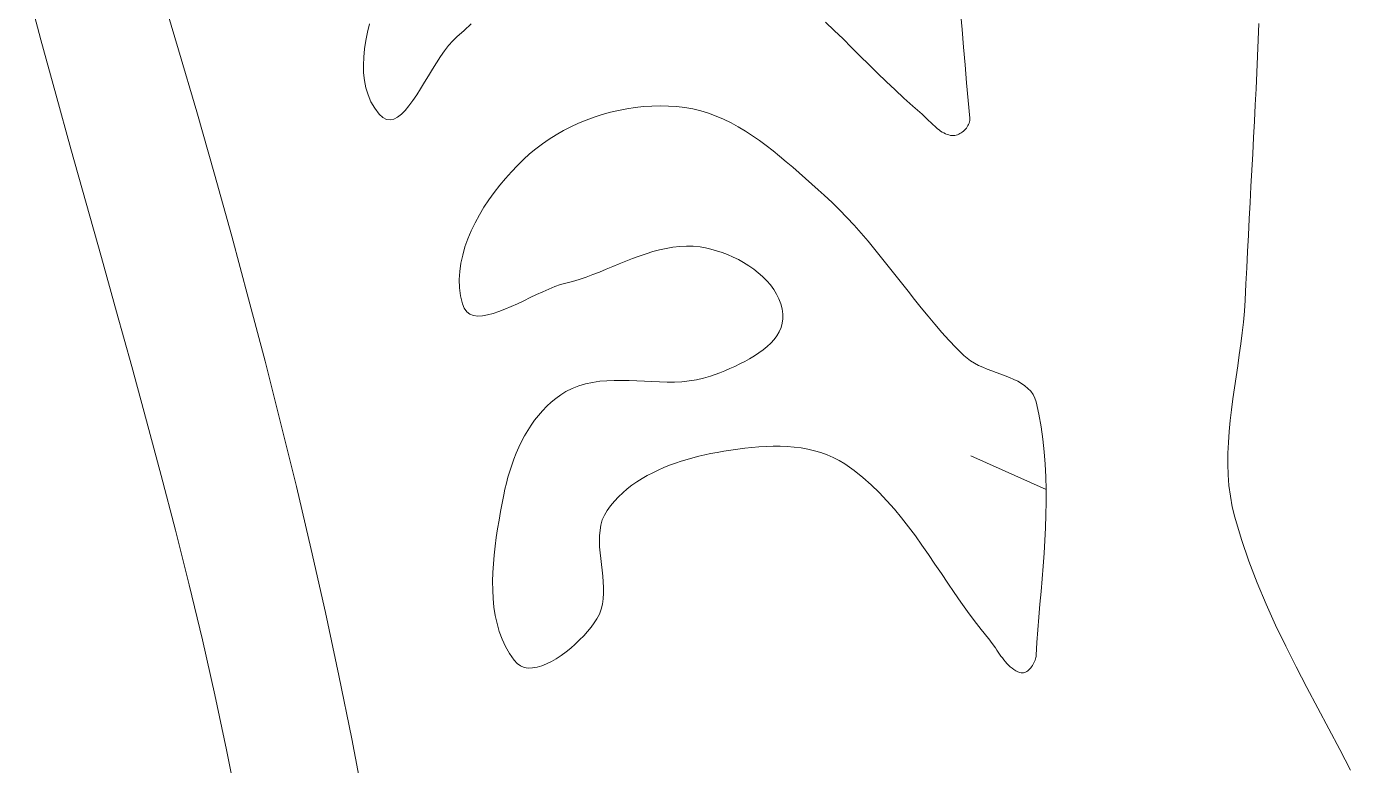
# Model space of a CAD drawing. Header units: inches. Extents: x -12 to 23, y -13.2 to 21.7.
# Drawn here: x 17.17 to 19.335, y 11.159 to 12.368 of the extents above; entities that cross this region are included whole.
import ezdxf

# ---------------------------------------------------------------- set-up
doc = ezdxf.new("R2010")
doc.units = ezdxf.units.IN
doc.header["$MEASUREMENT"] = 0
doc.layers.get('0').update_dxf_attribs({"lineweight": 0})

msp = doc.modelspace()

# ---------------------------------------------------------------- linework, layer by layer
at = {"color": 7, "linetype": 'Continuous', "lineweight": 0}
for p, q in [((18.1656, 12.2355), (18.152, 12.2334)), ((18.1793, 12.237), (18.1656, 12.2355)), ((18.1929, 12.2379), (18.1793, 12.237)), ((18.2064, 12.2382), (18.1929, 12.2379)), ((18.2199, 12.2379), (18.2064, 12.2382)), ((18.2333, 12.237), (18.2199, 12.2379)), ((18.2465, 12.2355), (18.2333, 12.237)), ((18.2597, 12.2332), (18.2465, 12.2355)), ((18.0855, 12.215), (18.0728, 12.2097)), ((18.0985, 12.2197), (18.0855, 12.215)), ((18.1117, 12.224), (18.0985, 12.2197)), ((18.125, 12.2277), (18.1117, 12.224)), ((18.1385, 12.2308), (18.125, 12.2277)), ((18.152, 12.2334), (18.1385, 12.2308)), ((18.2727, 12.23), (18.2597, 12.2332)), ((18.2854, 12.2261), (18.2727, 12.23)), ((18.2979, 12.2215), (18.2854, 12.2261)), ((18.3102, 12.2162), (18.2979, 12.2215)), ((18.3223, 12.2102), (18.3102, 12.2162)), ((18.0362, 12.1909), (18.0248, 12.1837)), ((18.0481, 12.1977), (18.0362, 12.1909)), ((18.0603, 12.2039), (18.0481, 12.1977)), ((18.0728, 12.2097), (18.0603, 12.2039)), ((18.3342, 12.2037), (18.3223, 12.2102)), ((18.3459, 12.1967), (18.3342, 12.2037)), ((18.3574, 12.1892), (18.3459, 12.1967)), ((18.0137, 12.1761), (18.003, 12.168)), ((18.0248, 12.1837), (18.0137, 12.1761)), ((18.3688, 12.1813), (18.3574, 12.1892)), ((18.3799, 12.1731), (18.3688, 12.1813)), ((18.391, 12.1646), (18.3799, 12.1731)), ((17.9828, 12.1502), (17.9728, 12.1405)), ((17.9929, 12.1594), (17.9828, 12.1502)), ((18.003, 12.168), (17.9929, 12.1594)), ((18.4018, 12.1558), (18.391, 12.1646)), ((18.4126, 12.1468), (18.4018, 12.1558)), ((17.963, 12.1302), (17.9533, 12.1194)), ((17.9728, 12.1405), (17.963, 12.1302)), ((18.4232, 12.1377), (18.4126, 12.1468)), ((18.4337, 12.1285), (18.4232, 12.1377)), ((18.4441, 12.1192), (18.4337, 12.1285)), ((17.944, 12.1082), (17.935, 12.0966)), ((17.9533, 12.1194), (17.944, 12.1082)), ((18.4544, 12.11), (18.4441, 12.1192)), ((18.4646, 12.1008), (18.4544, 12.11)), ((17.9264, 12.0846), (17.9182, 12.0723)), ((17.935, 12.0966), (17.9264, 12.0846)), ((18.4747, 12.0918), (18.4646, 12.1008)), ((18.4875, 12.08), (18.4747, 12.0918)), ((17.9182, 12.0723), (17.9107, 12.0598)), ((18.4999, 12.0679), (18.4875, 12.08)), ((18.5119, 12.0555), (18.4999, 12.0679)), ((17.9037, 12.0469), (17.8974, 12.0339)), ((17.9107, 12.0598), (17.9037, 12.0469)), ((18.5237, 12.0427), (18.5119, 12.0555)), ((18.5352, 12.0297), (18.5237, 12.0427)), ((17.8919, 12.0207), (17.8872, 12.0074)), ((17.8974, 12.0339), (17.8919, 12.0207)), ((18.5465, 12.0165), (18.5352, 12.0297)), ((17.8872, 12.0074), (17.8834, 11.994)), ((18.1723, 11.9924), (18.1833, 11.9961)), ((18.1833, 11.9961), (18.1942, 11.9996)), ((18.1942, 11.9996), (18.2052, 12.0025)), ((18.2052, 12.0025), (18.2162, 12.005)), ((18.2162, 12.005), (18.2272, 12.0069)), ((18.2272, 12.0069), (18.2383, 12.0082)), ((18.2383, 12.0082), (18.2494, 12.0087)), ((18.2494, 12.0087), (18.2606, 12.0084)), ((18.2606, 12.0084), (18.2718, 12.0073)), ((18.2718, 12.0073), (18.2805, 12.0058)), ((18.2805, 12.0058), (18.2894, 12.0037)), ((18.2894, 12.0037), (18.2985, 12.0012)), ((18.2985, 12.0012), (18.3075, 11.9982)), ((18.3075, 11.9982), (18.3166, 11.9948)), ((18.5576, 12.0031), (18.5465, 12.0165)), ((18.5685, 11.9896), (18.5576, 12.0031)), ((17.8805, 11.9806), (17.8787, 11.9672)), ((17.8834, 11.994), (17.8805, 11.9806)), ((18.1178, 11.9707), (18.1287, 11.9751)), ((18.1287, 11.9751), (18.1396, 11.9796)), ((18.1396, 11.9796), (18.1505, 11.984)), ((18.1505, 11.984), (18.1614, 11.9883)), ((18.1614, 11.9883), (18.1723, 11.9924)), ((18.3166, 11.9948), (18.3255, 11.9908)), ((18.3255, 11.9908), (18.3343, 11.9865)), ((18.3343, 11.9865), (18.3429, 11.9817)), ((18.3429, 11.9817), (18.3513, 11.9765)), ((18.3513, 11.9765), (18.3593, 11.9709)), ((18.5794, 11.9759), (18.5685, 11.9896)), ((18.5902, 11.9622), (18.5794, 11.9759)), ((17.8787, 11.9672), (17.8779, 11.9538)), ((17.8779, 11.9538), (17.8784, 11.9405)), ((18.0631, 11.951), (18.0741, 11.9543)), ((18.0741, 11.9543), (18.0851, 11.958)), ((18.0851, 11.958), (18.096, 11.962)), ((18.096, 11.962), (18.1069, 11.9663)), ((18.1069, 11.9663), (18.1178, 11.9707)), ((18.3593, 11.9709), (18.3669, 11.965)), ((18.3669, 11.965), (18.374, 11.9587)), ((18.374, 11.9587), (18.3806, 11.952)), ((18.6009, 11.9485), (18.5902, 11.9622)), ((17.8784, 11.9405), (17.88, 11.9273)), ((18.0042, 11.9294), (18.0145, 11.9341)), ((18.0145, 11.9341), (18.0245, 11.9385)), ((18.0245, 11.9385), (18.0341, 11.9424)), ((18.0341, 11.9424), (18.0433, 11.9456)), ((18.0433, 11.9456), (18.052, 11.9481)), ((18.052, 11.9481), (18.0631, 11.951)), ((18.3806, 11.952), (18.3867, 11.9451)), ((18.3867, 11.9451), (18.3921, 11.9378)), ((18.3921, 11.9378), (18.3967, 11.9302)), ((18.6117, 11.9348), (18.6009, 11.9485)), ((18.6225, 11.9211), (18.6117, 11.9348)), ((17.88, 11.9273), (17.883, 11.9143)), ((17.883, 11.9143), (17.8859, 11.9069)), ((17.9524, 11.9054), (17.9625, 11.9098)), ((17.9625, 11.9098), (17.9728, 11.9145)), ((17.9728, 11.9145), (17.9833, 11.9194)), ((17.9833, 11.9194), (17.9938, 11.9244)), ((17.9938, 11.9244), (18.0042, 11.9294)), ((18.3967, 11.9302), (18.4006, 11.9224)), ((18.4006, 11.9224), (18.4037, 11.9143)), ((18.4037, 11.9143), (18.4059, 11.9059)), ((18.6334, 11.9075), (18.6225, 11.9211)), ((17.8859, 11.9069), (17.89, 11.9014)), ((17.89, 11.9014), (17.8951, 11.8976)), ((17.8951, 11.8976), (17.9011, 11.8952)), ((17.9011, 11.8952), (17.9081, 11.8943)), ((17.9081, 11.8943), (17.9158, 11.8946)), ((17.9158, 11.8946), (17.9241, 11.896)), ((17.9241, 11.896), (17.9331, 11.8984)), ((17.9331, 11.8984), (17.9425, 11.9016)), ((17.9425, 11.9016), (17.9524, 11.9054)), ((18.4059, 11.9059), (18.4071, 11.8974)), ((18.4071, 11.8897), (18.4061, 11.8824)), ((18.4071, 11.8974), (18.4071, 11.8897)), ((18.6445, 11.894), (18.6334, 11.9075)), ((18.6557, 11.8807), (18.6445, 11.894)), ((18.401, 11.8686), (18.3972, 11.8621)), ((18.404, 11.8754), (18.401, 11.8686)), ((18.4061, 11.8824), (18.404, 11.8754)), ((18.6671, 11.8675), (18.6557, 11.8807)), ((18.6787, 11.8547), (18.6671, 11.8675)), ((18.3813, 11.8443), (18.3748, 11.8389)), ((18.3872, 11.85), (18.3813, 11.8443)), ((18.3926, 11.8559), (18.3872, 11.85)), ((18.3972, 11.8621), (18.3926, 11.8559)), ((18.6907, 11.842), (18.6787, 11.8547)), ((18.3527, 11.8243), (18.3448, 11.8199)), ((18.3604, 11.8289), (18.3527, 11.8243)), ((18.3678, 11.8338), (18.3604, 11.8289)), ((18.3748, 11.8389), (18.3678, 11.8338)), ((18.7029, 11.8297), (18.6907, 11.842)), ((18.7082, 11.8251), (18.7029, 11.8297)), ((18.7141, 11.8209), (18.7082, 11.8251)), ((18.304, 11.8016), (18.2962, 11.7987)), ((18.3121, 11.8048), (18.304, 11.8016)), ((18.3202, 11.8082), (18.3121, 11.8048)), ((18.3284, 11.8119), (18.3202, 11.8082)), ((18.3366, 11.8158), (18.3284, 11.8119)), ((18.3448, 11.8199), (18.3366, 11.8158)), ((18.7204, 11.8171), (18.7141, 11.8209)), ((18.7271, 11.8136), (18.7204, 11.8171)), ((18.734, 11.8104), (18.7271, 11.8136)), ((18.7412, 11.8075), (18.734, 11.8104)), ((18.7485, 11.8047), (18.7412, 11.8075)), ((18.7559, 11.8019), (18.7485, 11.8047)), ((18.7633, 11.7992), (18.7559, 11.8019)), ((18.0734, 11.7802), (18.0625, 11.7759)), ((18.0845, 11.7834), (18.0734, 11.7802)), ((18.0959, 11.7858), (18.0845, 11.7834)), ((18.1075, 11.7875), (18.0959, 11.7858)), ((18.1194, 11.7884), (18.1075, 11.7875)), ((18.1314, 11.7889), (18.1194, 11.7884)), ((18.1435, 11.7889), (18.1314, 11.7889)), ((18.1558, 11.7886), (18.1435, 11.7889)), ((18.1681, 11.7881), (18.1558, 11.7886)), ((18.1805, 11.7875), (18.1681, 11.7881)), ((18.1929, 11.7869), (18.1805, 11.7875)), ((18.2053, 11.7864), (18.1929, 11.7869)), ((18.2176, 11.7862), (18.2053, 11.7864)), ((18.2299, 11.7863), (18.2176, 11.7862)), ((18.242, 11.7868), (18.2299, 11.7863)), ((18.254, 11.788), (18.242, 11.7868)), ((18.2658, 11.7898), (18.254, 11.788)), ((18.2774, 11.7924), (18.2658, 11.7898)), ((18.2887, 11.7959), (18.2774, 11.7924)), ((18.2962, 11.7987), (18.2887, 11.7959)), ((18.7705, 11.7965), (18.7633, 11.7992)), ((18.7777, 11.7937), (18.7705, 11.7965)), ((18.7845, 11.7907), (18.7777, 11.7937)), ((18.7911, 11.7875), (18.7845, 11.7907)), ((18.7972, 11.784), (18.7911, 11.7875)), ((18.8028, 11.7802), (18.7972, 11.784)), ((18.8079, 11.7759), (18.8028, 11.7802)), ((18.0357, 11.7596), (18.0281, 11.7533)), ((18.0437, 11.7654), (18.0357, 11.7596)), ((18.052, 11.7706), (18.0437, 11.7654)), ((18.0625, 11.7759), (18.052, 11.7706)), ((18.8124, 11.7712), (18.8079, 11.7759)), ((18.8162, 11.766), (18.8124, 11.7712)), ((18.8191, 11.7601), (18.8162, 11.766)), ((18.8213, 11.7537), (18.8191, 11.7601)), ((18.0139, 11.7394), (18.0073, 11.7318)), ((18.0208, 11.7466), (18.0139, 11.7394)), ((18.0281, 11.7533), (18.0208, 11.7466)), ((18.8257, 11.7335), (18.8213, 11.7537)), ((17.9953, 11.7155), (17.9898, 11.7069)), ((18.0011, 11.7238), (17.9953, 11.7155)), ((18.0073, 11.7318), (18.0011, 11.7238)), ((18.8294, 11.7132), (18.8257, 11.7335)), ((17.9846, 11.698), (17.9798, 11.6888)), ((17.9898, 11.7069), (17.9846, 11.698)), ((18.8323, 11.6928), (18.8294, 11.7132)), ((18.8345, 11.6723), (18.8323, 11.6928)), ((17.9753, 11.6795), (17.9711, 11.6699)), ((17.9798, 11.6888), (17.9753, 11.6795)), ((18.2887, 11.6691), (18.2996, 11.6712)), ((18.2996, 11.6712), (18.3107, 11.6732)), ((18.3107, 11.6732), (18.322, 11.675)), ((18.322, 11.675), (18.3334, 11.6767)), ((18.3334, 11.6767), (18.3449, 11.6782)), ((18.3449, 11.6782), (18.3564, 11.6794)), ((18.3564, 11.6794), (18.368, 11.6803)), ((18.368, 11.6803), (18.3796, 11.681)), ((18.3796, 11.681), (18.3912, 11.6813)), ((18.3912, 11.6813), (18.4027, 11.6812)), ((18.4027, 11.6812), (18.4141, 11.6807)), ((18.4141, 11.6807), (18.4255, 11.6798)), ((18.4255, 11.6798), (18.4367, 11.6784)), ((18.4367, 11.6784), (18.4477, 11.6765)), ((18.4477, 11.6765), (18.4585, 11.674)), ((18.4585, 11.674), (18.4691, 11.671)), ((18.4691, 11.671), (18.4794, 11.6673)), ((18.8361, 11.6517), (18.8345, 11.6723)), ((17.9637, 11.6505), (17.9604, 11.6407)), ((17.9672, 11.6603), (17.9637, 11.6505)), ((17.9711, 11.6699), (17.9672, 11.6603)), ((18.2124, 11.6463), (18.2218, 11.6501)), ((18.2218, 11.6501), (18.2313, 11.6536)), ((18.2313, 11.6536), (18.2408, 11.6568)), ((18.2408, 11.6568), (18.2504, 11.6598)), ((18.2504, 11.6598), (18.26, 11.6625)), ((18.26, 11.6625), (18.2696, 11.665)), ((18.2696, 11.665), (18.2792, 11.6672)), ((18.2792, 11.6672), (18.2887, 11.6691)), ((18.4794, 11.6673), (18.4894, 11.663)), ((18.4894, 11.663), (18.4991, 11.658)), ((18.4991, 11.658), (18.5085, 11.6522)), ((18.5085, 11.6522), (18.5235, 11.6416)), ((18.8371, 11.6311), (18.8361, 11.6517)), ((17.9575, 11.6309), (17.9549, 11.621)), ((17.9604, 11.6407), (17.9575, 11.6309)), ((18.1684, 11.6229), (18.1767, 11.6282)), ((18.1767, 11.6282), (18.1853, 11.6332)), ((18.1853, 11.6332), (18.1942, 11.6379)), ((18.1942, 11.6379), (18.2032, 11.6423)), ((18.2032, 11.6423), (18.2124, 11.6463)), ((18.5235, 11.6416), (18.5378, 11.6302)), ((18.5378, 11.6302), (18.5515, 11.6181)), ((18.8376, 11.6103), (18.8371, 11.6311)), ((17.9526, 11.6112), (17.9506, 11.6015)), ((17.9549, 11.621), (17.9526, 11.6112)), ((18.1452, 11.605), (18.1526, 11.6113)), ((18.1526, 11.6113), (18.1603, 11.6173)), ((18.1603, 11.6173), (18.1684, 11.6229)), ((18.5515, 11.6181), (18.5647, 11.6054)), ((18.8376, 11.5896), (18.8376, 11.6103)), ((17.948, 11.588), (17.9455, 11.5743)), ((17.9506, 11.6015), (17.948, 11.588)), ((18.1254, 11.5839), (18.1315, 11.5913)), ((18.1315, 11.5913), (18.1382, 11.5983)), ((18.1382, 11.5983), (18.1452, 11.605)), ((18.5647, 11.6054), (18.5773, 11.5921)), ((18.5773, 11.5921), (18.5894, 11.5784)), ((18.8372, 11.5688), (18.8376, 11.5896)), ((17.9455, 11.5743), (17.943, 11.5604)), ((18.1118, 11.5606), (18.1152, 11.5686)), ((18.1152, 11.5686), (18.1197, 11.5761)), ((18.1197, 11.5761), (18.1254, 11.5839)), ((18.5894, 11.5784), (18.6012, 11.5641)), ((18.6012, 11.5641), (18.6126, 11.5495)), ((18.8365, 11.5479), (18.8372, 11.5688)), ((17.9406, 11.5462), (17.9384, 11.532)), ((17.943, 11.5604), (17.9406, 11.5462)), ((18.1072, 11.5348), (18.108, 11.5437)), ((18.108, 11.5437), (18.1095, 11.5523)), ((18.1095, 11.5523), (18.1118, 11.5606)), ((18.6126, 11.5495), (18.6237, 11.5346)), ((18.8354, 11.527), (18.8365, 11.5479)), ((17.9384, 11.532), (17.9365, 11.5176)), ((18.1071, 11.5257), (18.1072, 11.5348)), ((18.1074, 11.5165), (18.1071, 11.5257)), ((18.6237, 11.5346), (18.6345, 11.5194)), ((18.6345, 11.5194), (18.6453, 11.504)), ((18.8341, 11.5061), (18.8354, 11.527)), ((17.9348, 11.5032), (17.9336, 11.4888)), ((17.9365, 11.5176), (17.9348, 11.5032)), ((18.1082, 11.507), (18.1074, 11.5165)), ((18.1092, 11.4975), (18.1082, 11.507)), ((18.6453, 11.504), (18.6558, 11.4885)), ((18.8326, 11.4852), (18.8341, 11.5061)), ((17.9336, 11.4888), (17.9327, 11.4744)), ((18.1103, 11.488), (18.1092, 11.4975)), ((18.1115, 11.4784), (18.1103, 11.488)), ((18.1125, 11.4688), (18.1115, 11.4784)), ((18.6558, 11.4885), (18.6664, 11.4729)), ((18.831, 11.4643), (18.8326, 11.4852)), ((17.9327, 11.4744), (17.9323, 11.4601)), ((17.9323, 11.4601), (17.9325, 11.4459)), ((18.1134, 11.4593), (18.1125, 11.4688)), ((18.1139, 11.45), (18.1134, 11.4593)), ((18.6664, 11.4729), (18.6769, 11.4573)), ((18.6769, 11.4573), (18.6874, 11.4417)), ((18.8293, 11.4434), (18.831, 11.4643)), ((17.9325, 11.4459), (17.9332, 11.4319)), ((18.1133, 11.4318), (18.1139, 11.4408)), ((18.1139, 11.4408), (18.1139, 11.45)), ((18.6874, 11.4417), (18.6981, 11.4263)), ((18.8275, 11.4226), (18.8293, 11.4434)), ((17.9332, 11.4319), (17.9346, 11.4181)), ((17.9346, 11.4181), (17.9367, 11.4045)), ((18.1069, 11.4064), (18.1099, 11.4146)), ((18.1099, 11.4146), (18.112, 11.423)), ((18.112, 11.423), (18.1133, 11.4318)), ((18.6981, 11.4263), (18.709, 11.411)), ((18.709, 11.411), (18.72, 11.396)), ((18.8258, 11.4017), (18.8275, 11.4226)), ((17.9367, 11.4045), (17.9396, 11.3913)), ((17.9396, 11.3913), (17.9433, 11.3784)), ((18.0933, 11.3852), (18.0984, 11.3921)), ((18.0984, 11.3921), (18.1027, 11.3986)), ((18.1027, 11.3986), (18.1069, 11.4064)), ((18.72, 11.396), (18.7314, 11.3813)), ((18.8241, 11.3809), (18.8258, 11.4017)), ((17.9433, 11.3784), (17.9479, 11.3658)), ((18.0747, 11.3643), (18.0814, 11.3713)), ((18.0814, 11.3713), (18.0876, 11.3783)), ((18.0876, 11.3783), (18.0933, 11.3852)), ((18.7314, 11.3813), (18.7431, 11.3669)), ((18.8226, 11.3602), (18.8241, 11.3809)), ((17.9479, 11.3658), (17.9534, 11.3537)), ((17.9534, 11.3537), (17.9599, 11.3421)), ((18.0524, 11.3447), (18.0601, 11.3509)), ((18.0601, 11.3509), (18.0675, 11.3575)), ((18.0675, 11.3575), (18.0747, 11.3643)), ((18.7431, 11.3669), (18.7455, 11.364)), ((18.7455, 11.364), (18.7478, 11.3609)), ((18.7478, 11.3609), (18.7501, 11.3577)), ((18.7501, 11.3577), (18.7524, 11.3544)), ((18.7524, 11.3544), (18.7547, 11.3512)), ((18.7547, 11.3512), (18.7569, 11.3478)), ((18.7569, 11.3478), (18.7592, 11.3445)), ((18.8213, 11.3395), (18.8226, 11.3602)), ((17.9599, 11.3421), (17.9675, 11.331)), ((17.9675, 11.331), (17.9724, 11.3257)), ((17.9724, 11.3257), (17.9779, 11.3219)), ((18.0127, 11.3219), (18.0205, 11.3251)), ((18.0205, 11.3251), (18.0285, 11.329)), ((18.0285, 11.329), (18.0365, 11.3336)), ((18.0365, 11.3336), (18.0445, 11.3389)), ((18.0445, 11.3389), (18.0524, 11.3447)), ((18.7592, 11.3445), (18.7614, 11.3412)), ((18.7614, 11.3412), (18.7637, 11.338)), ((18.7637, 11.338), (18.7661, 11.3348)), ((18.7661, 11.3348), (18.7685, 11.3317)), ((18.7685, 11.3317), (18.771, 11.3287)), ((18.771, 11.3287), (18.7735, 11.3258)), ((18.7735, 11.3258), (18.7762, 11.3231)), ((18.8151, 11.3226), (18.8164, 11.3247)), ((18.8164, 11.3247), (18.8175, 11.3268)), ((18.8175, 11.3268), (18.8185, 11.3289)), ((18.8185, 11.3289), (18.8194, 11.3311)), ((18.8194, 11.3311), (18.8201, 11.3333)), ((18.8201, 11.3333), (18.8207, 11.3354)), ((18.8207, 11.3354), (18.821, 11.3375)), ((18.821, 11.3375), (18.8213, 11.3395)), ((18.8213, 11.3395), (18.8213, 11.3395)), ((17.9779, 11.3219), (17.984, 11.3195)), ((17.984, 11.3195), (17.9906, 11.3184)), ((17.9906, 11.3184), (17.9977, 11.3185)), ((17.9977, 11.3185), (18.005, 11.3197)), ((18.005, 11.3197), (18.0127, 11.3219)), ((18.7762, 11.3231), (18.7789, 11.3205)), ((18.7789, 11.3205), (18.7818, 11.3181)), ((18.7818, 11.3181), (18.7848, 11.316)), ((18.7848, 11.316), (18.788, 11.314)), ((18.788, 11.314), (18.7913, 11.3123)), ((18.7913, 11.3123), (18.7948, 11.3109)), ((18.7948, 11.3109), (18.7967, 11.3105)), ((18.7967, 11.3105), (18.7985, 11.3103)), ((18.7985, 11.3103), (18.8004, 11.3105)), ((18.8004, 11.3105), (18.8022, 11.311)), ((18.8022, 11.311), (18.804, 11.3118)), ((18.804, 11.3118), (18.8058, 11.3128)), ((18.8058, 11.3128), (18.8075, 11.314)), ((18.8075, 11.314), (18.8092, 11.3154)), ((18.8092, 11.3154), (18.8108, 11.317)), ((18.8108, 11.317), (18.8123, 11.3187)), ((18.8123, 11.3187), (18.8138, 11.3206)), ((18.8138, 11.3206), (18.8151, 11.3226))]:
    msp.add_line(p, q, dxfattribs=at)
at = {"color": 30, "linetype": 'Continuous', "lineweight": 0, "true_color": 0xff7e00}
msp.add_line((18.8376, 11.6103), (18.7144, 11.6653), dxfattribs=at)
at = {"color": 7, "linetype": 'Continuous', "lineweight": 0, "flags": 128}
for points in [[(17.1701, 12.4358), (17.1938, 12.3464), (17.218, 12.2572), (17.2427, 12.1681), (17.2676, 12.079), (17.2925, 11.9899), (17.3175, 11.9009), (17.3422, 11.8118), (17.3666, 11.7226), (17.3904, 11.6333), (17.4137, 11.5439), (17.4361, 11.4544), (17.4577, 11.3646), (17.4781, 11.2746), (17.4973, 11.1844), (17.5152, 11.0938)], [(17.7219, 11.099), (17.7021, 11.2027), (17.6811, 11.3062), (17.659, 11.4094), (17.6358, 11.5125), (17.6115, 11.6153), (17.5863, 11.7179), (17.5602, 11.8203), (17.5333, 11.9226), (17.5057, 12.0247), (17.4774, 12.1266), (17.4484, 12.2283), (17.4189, 12.3299), (17.3888, 12.4313)], [(18.4769, 12.3752), (18.4912, 12.3615), (18.5054, 12.3476), (18.5195, 12.3337), (18.5337, 12.3197), (18.5478, 12.3057), (18.562, 12.2918), (18.5762, 12.2779), (18.5906, 12.2642), (18.6051, 12.2507), (18.6198, 12.2374), (18.6346, 12.2244), (18.6369, 12.2224), (18.6392, 12.2203), (18.6415, 12.2181), (18.6438, 12.2159), (18.646, 12.2136), (18.6483, 12.2114), (18.6506, 12.2091), (18.6529, 12.2069), (18.6553, 12.2047), (18.6577, 12.2026), (18.6601, 12.2006), (18.6625, 12.1987), (18.665, 12.1969), (18.6676, 12.1953), (18.6702, 12.1938), (18.6729, 12.1925), (18.6756, 12.1914), (18.6784, 12.1905), (18.6813, 12.1899), (18.6843, 12.1895), (18.6863, 12.1895), (18.6884, 12.1897), (18.6905, 12.1901), (18.6925, 12.1908), (18.6946, 12.1916), (18.6966, 12.1927), (18.6986, 12.1939), (18.7005, 12.1952), (18.7023, 12.1967), (18.7041, 12.1984), (18.7057, 12.2001), (18.7072, 12.2019), (18.7085, 12.2038), (18.7097, 12.2058), (18.7108, 12.2078), (18.7116, 12.2098), (18.7123, 12.2119), (18.7127, 12.214), (18.7129, 12.216), (18.7128, 12.2181), (18.7128, 12.2181), (18.7128, 12.2181), (18.7128, 12.2181), (18.7128, 12.2181), (18.7102, 12.247), (18.7076, 12.276), (18.7051, 12.305), (18.7026, 12.3341), (18.7, 12.3632), (18.6974, 12.3922)], [(17.731, 12.3723), (17.7278, 12.3585), (17.7251, 12.3449), (17.7231, 12.3314), (17.7217, 12.318), (17.7211, 12.3049), (17.7214, 12.2921), (17.7227, 12.2797), (17.7251, 12.2676), (17.7286, 12.256), (17.7334, 12.2449), (17.7395, 12.2343), (17.7471, 12.2244), (17.753, 12.2189), (17.7589, 12.2159), (17.7649, 12.2152), (17.7709, 12.2165), (17.777, 12.2197), (17.7832, 12.2245), (17.7894, 12.2307), (17.7956, 12.2383), (17.8019, 12.2468), (17.8082, 12.2562), (17.8145, 12.2662), (17.821, 12.2767), (17.8274, 12.2873), (17.8339, 12.298), (17.8405, 12.3085), (17.8471, 12.3187), (17.8537, 12.3282), (17.8604, 12.3369), (17.8671, 12.3447), (17.8739, 12.3512), (17.8856, 12.3616), (17.8972, 12.3724)]]:
    msp.add_lwpolyline(points, dxfattribs=at)
at = {"color": 7, "linetype": 'Continuous', "lineweight": 0}
msp.add_lwpolyline([(19.1855, 12.3727), (19.1844, 12.3461), (19.1832, 12.3194), (19.182, 12.2928), (19.1808, 12.2662), (19.1795, 12.2396), (19.1781, 12.2129), (19.1768, 12.1863), (19.1754, 12.1597), (19.174, 12.1331), (19.1725, 12.1064), (19.1711, 12.0798), (19.1697, 12.0532), (19.1683, 12.0266), (19.1669, 12), (19.1656, 11.9733), (19.1642, 11.9467), (19.163, 11.9201), (19.1618, 11.9023), (19.1603, 11.8845), (19.1583, 11.8666), (19.156, 11.8487), (19.1535, 11.8308), (19.1509, 11.8128), (19.1482, 11.7948), (19.1455, 11.7769), (19.143, 11.759), (19.1406, 11.741), (19.1386, 11.7232), (19.1368, 11.7053), (19.1356, 11.6875), (19.1348, 11.6698), (19.1347, 11.6521), (19.1352, 11.6345), (19.1366, 11.617), (19.1388, 11.5996), (19.1419, 11.5823), (19.146, 11.5651), (19.1568, 11.5288), (19.1691, 11.4931), (19.1826, 11.4578), (19.1973, 11.423), (19.2129, 11.3885), (19.2293, 11.3542), (19.2464, 11.3202), (19.2639, 11.2863), (19.2817, 11.2526), (19.2997, 11.2189), (19.3176, 11.1852), (19.3353, 11.1514)], dxfattribs=at)

doc.saveas('drawing.dxf')
